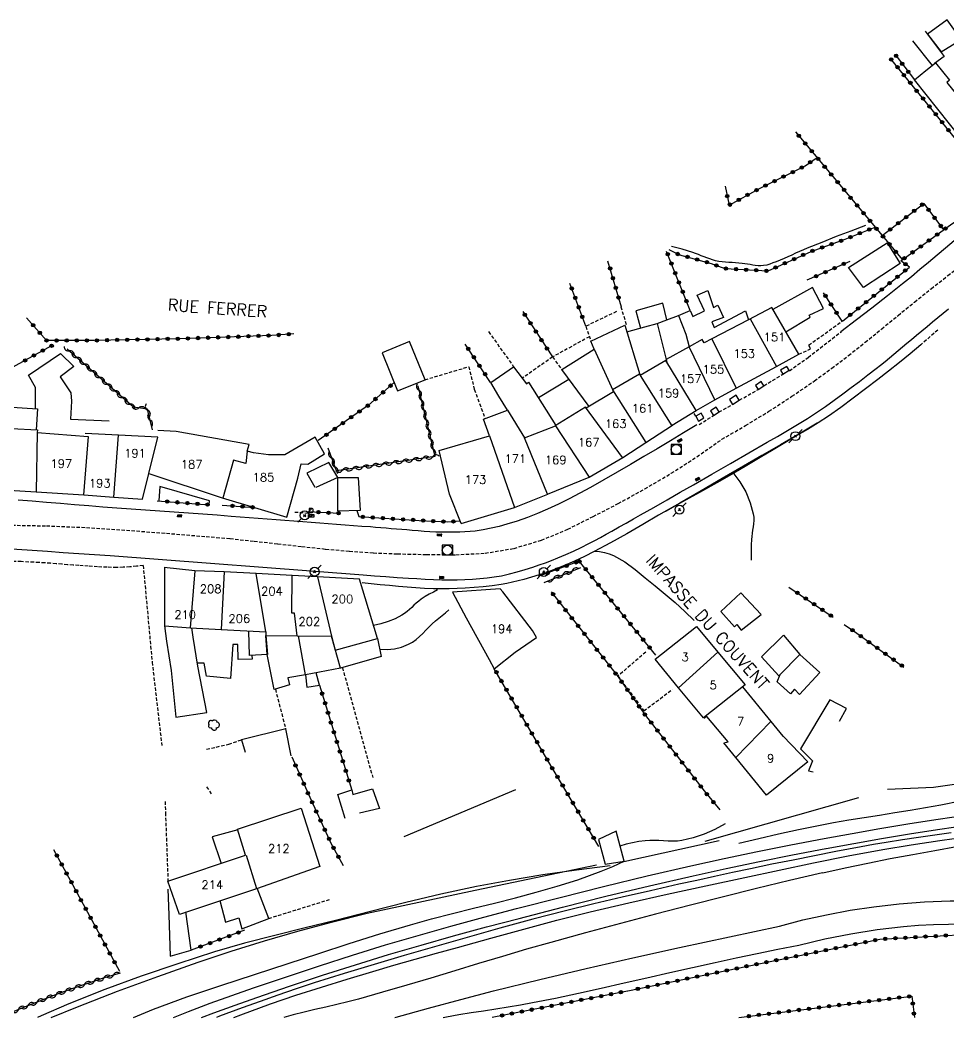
# Model space of a CAD drawing. Header units: millimetres. Extents: x 137000 to 138002, y 152999 to 154002.
# Drawn here: x 137670.1 to 137807.9, y 152999.9 to 153148.2 of the extents above; entities that cross this region are included whole.
import ezdxf
from ezdxf.enums import TextEntityAlignment as Align

# ---------------------------------------------------------------- set-up
doc = ezdxf.new("R2010")
doc.units = ezdxf.units.MM
doc.linetypes.add('DASHED', pattern=[0.75, 0.5, -0.25])
doc.layers.get('0').update_dxf_attribs({"linetype": 'CONTINUOUS'})
for name, color, linetype in [('W0001', 6, 'DASHED'), ('W0014', 7, 'CONTINUOUS'), ('W0017', 7, 'CONTINUOUS'), ('W0101', 7, 'CONTINUOUS'), ('W0104', 1, 'CONTINUOUS'), ('W0105', 7, 'CONTINUOUS'), ('W0112', 1, 'DASHED'), ('W0211', 2, 'CONTINUOUS'), ('W0214', 2, 'CONTINUOUS'), ('W0300', 7, 'CONTINUOUS'), ('W0310', 3, 'CONTINUOUS'), ('W0322', 7, 'CONTINUOUS'), ('W0323', 7, 'CONTINUOUS'), ('W0330', 7, 'CONTINUOUS'), ('W0333', 7, 'CONTINUOUS'), ('W0401', 7, 'CONTINUOUS'), ('W0420', 7, 'CONTINUOUS'), ('W0438', 7, 'CONTINUOUS'), ('W0473', 7, 'CONTINUOUS'), ('W0700', 7, 'CONTINUOUS'), ('W0989', 7, 'CONTINUOUS'), ('W0991', 7, 'CONTINUOUS'), ('W1102', 7, 'CONTINUOUS')]:
    doc.layers.add(name, color=color, linetype=linetype)
doc.styles.get("Standard").update_dxf_attribs({"font": 'romans.shx', "width": 0.85})

# ---------------------------------------------------------------- blocks, each defined once
blk = doc.blocks.new('T300')
for p, q in [((-0.8, 0.51), (-0.86, 0.34)), ((-0.86, 0.34), (-0.86, 0.17)), ((-0.86, 0.17), (-0.74, 0.06)), ((-0.69, 0.63), (-0.8, 0.51)), ((-0.8, -0.06), (-0.74, 0.06)), ((-0.74, 0.06), (-0.69, 0.11)), ((-0.57, 0.69), (-0.69, 0.63)), ((-0.46, 0.69), (-0.57, 0.69)), ((-0.29, 0.63), (-0.46, 0.69)), ((-0.29, 0.63), (-0.17, 0.74)), ((-0.23, 0.57), (-0.29, 0.63)), ((-0.17, 0.74), (-0.06, 0.8)), ((-0.06, 0.8), (0.06, 0.8)), ((0.06, 0.8), (0.23, 0.74)), ((0.23, 0.74), (0.34, 0.63)), ((0.34, 0.63), (0.4, 0.51)), ((0.46, 0.46), (0.34, 0.46)), ((0.4, 0.51), (0.4, 0.46)), ((0.57, 0.4), (0.46, 0.46)), ((0.57, 0.4), (0.69, 0.29)), ((0.69, 0.29), (0.74, 0.17)), ((0.74, 0.06), (0.69, -0.17)), ((0.74, 0.17), (0.74, 0.06)), ((-0.8, -0.17), (-0.8, -0.06)), ((-0.8, -0.23), (-0.8, -0.17)), ((-0.74, -0.34), (-0.8, -0.23)), ((-0.69, -0.4), (-0.74, -0.34)), ((-0.51, -0.46), (-0.69, -0.4)), ((-0.4, -0.46), (-0.51, -0.46)), ((-0.4, -0.46), (-0.34, -0.46)), ((-0.34, -0.46), (-0.34, -0.4)), ((-0.34, -0.51), (-0.34, -0.46)), ((-0.29, -0.63), (-0.34, -0.51)), ((-0.17, -0.74), (-0.29, -0.63)), ((-0.06, -0.8), (-0.17, -0.74)), ((0.06, -0.8), (-0.06, -0.8)), ((0.17, -0.74), (0.06, -0.8)), ((0.23, -0.69), (0.17, -0.74)), ((0.29, -0.46), (0.23, -0.46)), ((0.29, -0.63), (0.23, -0.69)), ((0.46, -0.4), (0.29, -0.46)), ((0.34, -0.51), (0.29, -0.63)), ((0.34, -0.51), (0.34, -0.46)), ((0.57, -0.34), (0.46, -0.4)), ((0.63, -0.29), (0.57, -0.34)), ((0.69, -0.17), (0.63, -0.29))]:
    blk.add_line(p, q)
blk = doc.blocks.new('T401')
for p, q in [((-0.3, 0.3), (0, 0.3)), ((-0.3, -0.25), (-0.3, 0.3)), ((-0.3, 0.15), (0, 0.15)), ((-0.3, 0), (0, 0)), ((0, 0.3), (0, -0.25)), ((-0.3, -0.15), (0, -0.15)), ((-0.3, -0.25), (-0.3, -0.3)), ((-0.3, -0.3), (0, -0.3)), ((0, -0.3), (0, -0.25))]:
    blk.add_line(p, q)
blk = doc.blocks.new('T473')
for p, q in [((-0.166667, 0.166667), (0.166667, -0.166667)), ((-0.166667, -0.166667), (0.166667, 0.166667)), ((0.500001, 0.500001), (1.000002, 1.000002)), ((-1.000002, -1.000002), (-0.500001, -0.500001))]:
    blk.add_line(p, q)
blk.add_ellipse((0, 0), major_axis=(0.471405, 0.471405), ratio=1, start_param=5.4977871438, end_param=11.780972451)
blk = doc.blocks.new('T438')
for p, q in [((-0.4, 0.2), (0.4, 0.2)), ((-0.4, -0.2), (-0.4, 0.2)), ((0.15, 1.1), (-0.3, 1.1)), ((-0.3, 1.1), (-0.3, 0.5)), ((-0.3, 0.5), (0.15, 0.5)), ((0.3, 0.65), (0.3, 0.95)), ((0.4, 0.2), (0.4, -0.2))]:
    blk.add_line(p, q)
at = {"flags": 128}
for points in [[(-0.4, -0.2), (0.4, 0.2)], [(0.4, -0.2), (-0.4, -0.2)]]:
    blk.add_lwpolyline(points, dxfattribs=at)
for centre, major_axis, start_param, end_param in [((0.15, 0.95), (0.106, -0.106), 0.785398, 2.356194), ((0.15, 0.65), (0.106, 0.106), 3.926991, 5.497787)]:
    blk.add_ellipse(centre, major_axis=major_axis, ratio=1, start_param=start_param, end_param=end_param)
blk = doc.blocks.new('T420')
for p, q in [((0.75, 0.75), (-0.75, 0.75)), ((-0.75, 0.75), (-0.75, -0.75)), ((0.75, 0.75), (0.75, -0.75)), ((0.75, -0.75), (-0.75, -0.75))]:
    blk.add_line(p, q)
blk.add_ellipse((0, 0), major_axis=(-0.53, 0.53), ratio=1, start_param=3.926991, end_param=10.210176)
blk = doc.blocks.new('t310o')
at = {"color": 0, "linetype": 'Continuous'}
for centre, start, end in [((-0.5, 0.38), 216.8699, 323.1304), ((0.5, -0.37), 36.8699, 143.1303)]:
    blk.add_arc(centre, 0.625, start, end, dxfattribs=at)
blk = doc.blocks.new('t323o')
at = {"color": 0, "linetype": 'Continuous'}
for radius in [0.25, 0.15]:
    blk.add_circle((0, 0), radius, dxfattribs=at)
blk = doc.blocks.new('t322o')
at = {"color": 0, "linetype": 'Continuous'}
for radius in [0.25, 0.15]:
    blk.add_circle((0, 0), radius, dxfattribs=at)

msp = doc.modelspace()

# ---------------------------------------------------------------- linework, layer by layer
at = {"layer": 'W0001'}
msp.add_lwpolyline([(137668.92, 153073.11), (137674.02, 153073.02), (137679.96, 153072.77), (137685.91, 153072.38), (137691.84, 153071.91), (137697.77, 153071.43), (137701.32, 153071.12), (137704.87, 153070.75), (137708.41, 153070.35), (137711.95, 153069.95), (137715.5, 153069.57), (137719.05, 153069.24), (137722.61, 153069), (137726.18, 153068.86), (137730.49, 153068.76), (137734.82, 153068.72), (137739.18, 153068.96), (137743.48, 153069.67), (137747.54, 153070.88), (137751.45, 153072.52), (137755.22, 153074.4), (137758.94, 153076.33), (137762.92, 153078.51), (137766.82, 153080.82), (137770.63, 153083.28), (137774.35, 153085.88), (137777.87, 153087.92), (137781.34, 153090.04), (137784.75, 153092.26), (137788.1, 153094.56), (137790.65, 153096.42), (137793.16, 153098.33), (137795.63, 153100.29), (137798.08, 153102.28), (137800.51, 153104.28), (137802.96, 153106.27), (137805.41, 153108.25), (137807.9, 153110.19), (137813.68, 153114.6)], dxfattribs=at)
at = {"layer": 'W0014'}
for points in [[(137808.85, 153115.35), (137807.57, 153114.28), (137806.3, 153113.21), (137805.03, 153112.14), (137803.76, 153111.08), (137802.48, 153110.02), (137801.19, 153108.98), (137798.92, 153107.17), (137796.63, 153105.37), (137794.33, 153103.6), (137792.02, 153101.84)], [(137792.3, 153092.64), (137793.55, 153093.55), (137794.79, 153094.48), (137796.02, 153095.43), (137797.25, 153096.38), (137797.91, 153096.91), (137798.57, 153097.45), (137799.23, 153097.99), (137799.88, 153098.53), (137800.53, 153099.08), (137801.18, 153099.62), (137801.83, 153100.17), (137802.49, 153100.71), (137803.27, 153101.36), (137804.06, 153102.01), (137804.85, 153102.65), (137805.64, 153103.3), (137806.42, 153103.95), (137807.21, 153104.6), (137807.99, 153105.25)], [(137803.87, 153099.9), (137802.29, 153098.59), (137800.7, 153097.29), (137799.1, 153096), (137797.48, 153094.74), (137795.67, 153093.35), (137793.86, 153091.97), (137792.03, 153090.61), (137790.16, 153089.31), (137788.63, 153088.31), (137787.07, 153087.35), (137785.49, 153086.42), (137783.92, 153085.48), (137781.97, 153084.31), (137780.02, 153083.15), (137778.06, 153082), (137776.1, 153080.86), (137773.57, 153079.42), (137771.04, 153077.99), (137768.49, 153076.57), (137765.95, 153075.17)], [(137721.08, 153065.72), (137722.76, 153065.6), (137724.45, 153065.48), (137726.13, 153065.37), (137727.82, 153065.27), (137729.05, 153065.19), (137730.28, 153065.12), (137731.51, 153065.05), (137732.75, 153065.02), (137733.89, 153065.01), (137735.03, 153065.01), (137736.17, 153065.04), (137737.3, 153065.1), (137738.39, 153065.18), (137739.47, 153065.28), (137740.55, 153065.42), (137741.62, 153065.61), (137742.8, 153065.87), (137743.96, 153066.19), (137745.11, 153066.53), (137746.26, 153066.9), (137747.2, 153067.21), (137748.13, 153067.54), (137749.06, 153067.88), (137749.98, 153068.25), (137751.15, 153068.75), (137752.31, 153069.27), (137753.46, 153069.81), (137754.6, 153070.38), (137755.46, 153070.83), (137756.32, 153071.3), (137757.16, 153071.78), (137758.01, 153072.25), (137759.08, 153072.85), (137760.14, 153073.44), (137761.21, 153074.04), (137762.27, 153074.64), (137764.23, 153075.75), (137766.2, 153076.88), (137768.16, 153078), (137770.12, 153079.13), (137772.86, 153080.7), (137775.6, 153082.28), (137778.33, 153083.86), (137781.07, 153085.45), (137782.58, 153086.31), (137784.09, 153087.17), (137785.59, 153088.05), (137787.07, 153088.97), (137788.4, 153089.84), (137789.72, 153090.75), (137791.02, 153091.68), (137792.3, 153092.64)], [(137770.62, 153088.04), (137768.66, 153086.85), (137766.69, 153085.66), (137764.71, 153084.48), (137762.73, 153083.31), (137760.77, 153082.14), (137758.8, 153080.98), (137756.83, 153079.84), (137754.84, 153078.73), (137753.26, 153077.88), (137751.68, 153077.04), (137750.09, 153076.24), (137748.46, 153075.49), (137746.98, 153074.86), (137745.47, 153074.27), (137743.95, 153073.73), (137742.41, 153073.25), (137741.25, 153072.94), (137740.08, 153072.66), (137738.89, 153072.43), (137737.7, 153072.25), (137736.94, 153072.17), (137736.18, 153072.12), (137735.42, 153072.1), (137734.66, 153072.08), (137733.96, 153072.07), (137733.27, 153072.06), (137732.57, 153072.07), (137731.87, 153072.09), (137730.99, 153072.14), (137730.11, 153072.2), (137729.22, 153072.27), (137728.34, 153072.35), (137727.57, 153072.41), (137726.79, 153072.47), (137726.02, 153072.53), (137725.24, 153072.59), (137724.47, 153072.66), (137723.7, 153072.72), (137722.92, 153072.78), (137722.15, 153072.85), (137720.89, 153072.94), (137719.64, 153073.04), (137718.39, 153073.13), (137717.13, 153073.22), (137715.88, 153073.32), (137714.63, 153073.41), (137713.37, 153073.5), (137712.12, 153073.6), (137710.79, 153073.7), (137709.46, 153073.81), (137708.14, 153073.91), (137706.81, 153074.02), (137705.48, 153074.12), (137704.15, 153074.23), (137702.82, 153074.33), (137701.49, 153074.43), (137699.37, 153074.59), (137697.25, 153074.74), (137695.13, 153074.89), (137693, 153075.04), (137690.88, 153075.19), (137688.76, 153075.34), (137686.63, 153075.49), (137684.51, 153075.65), (137682.41, 153075.81), (137680.31, 153075.98), (137678.21, 153076.15), (137676.12, 153076.33), (137674.02, 153076.5), (137671.92, 153076.67), (137669.82, 153076.84)], [(137788.51, 153088.26), (137785.78, 153086.65), (137783.04, 153085.05), (137780.3, 153083.45), (137777.56, 153081.86), (137774.41, 153080.04), (137771.26, 153078.22), (137768.11, 153076.41), (137764.95, 153074.61), (137762.58, 153073.23), (137760.21, 153071.85), (137757.82, 153070.49), (137755.39, 153069.21), (137753.93, 153068.48), (137752.45, 153067.79), (137750.96, 153067.14), (137749.44, 153066.53), (137748.33, 153066.11), (137747.2, 153065.73), (137746.06, 153065.38), (137744.92, 153065.06), (137744.09, 153064.84), (137743.26, 153064.63), (137742.43, 153064.45), (137741.58, 153064.3), (137740.25, 153064.11), (137738.9, 153063.96), (137737.55, 153063.84), (137736.21, 153063.76), (137735.03, 153063.7), (137733.85, 153063.67), (137732.68, 153063.66), (137731.5, 153063.68), (137730.2, 153063.73), (137728.9, 153063.82), (137727.61, 153063.92), (137726.31, 153064.03), (137724.96, 153064.14), (137723.6, 153064.26), (137722.25, 153064.4), (137720.9, 153064.54)], [(137665.06, 153069.82), (137667.34, 153069.68), (137669.63, 153069.54), (137671.91, 153069.39), (137674.2, 153069.24), (137676.52, 153069.08), (137678.85, 153068.92), (137681.18, 153068.76), (137683.51, 153068.6)], [(137683.51, 153068.6), (137721.08, 153065.72)]]:
    msp.add_lwpolyline(points, dxfattribs=at)
at = {"layer": 'W0017'}
for points in [[(137775.96, 153080.92), (137777.02, 153079.56), (137777.89, 153078.06), (137778.56, 153076.46), (137779.01, 153074.79), (137779.07, 153074.31), (137779.08, 153073.82), (137779.05, 153073.34), (137778.99, 153072.86), (137778.91, 153072.39), (137778.84, 153071.92), (137778.78, 153071.45), (137778.74, 153070.98), (137778.71, 153070.22), (137778.7, 153069.46), (137778.69, 153068.7), (137778.7, 153067.93)], [(137698.2, 153076.16), (137698.26, 153076.73), (137690.89, 153078.86), (137690.74, 153076.71)], [(137755.48, 153069.25), (137756.19, 153069.19), (137756.89, 153069.06), (137757.58, 153068.86), (137758.24, 153068.59), (137759.93, 153067.66), (137761.49, 153066.53), (137762.97, 153065.32), (137764.43, 153064.11), (137765.93, 153062.88), (137767.4, 153061.61), (137768.84, 153060.31), (137770.24, 153058.97)]]:
    msp.add_lwpolyline(points, dxfattribs=at)
at = {"layer": 'W0101'}
for points in [[(137785.78, 153098.5), (137781.75, 153105.43), (137778.31, 153103.63)], [(137778.31, 153103.63), (137772.86, 153100.79)], [(137772.86, 153100.79), (137771.7, 153100.18), (137771.44, 153100.69), (137769.47, 153099.61)], [(137769.47, 153099.61), (137766.08, 153097.74)], [(137766.04, 153097.56), (137762.23, 153095.33)], [(137782.45, 153096.7), (137785.78, 153098.5)], [(137776.48, 153093.47), (137782.45, 153096.7)], [(137762.23, 153095.33), (137762.13, 153095.56), (137758.09, 153093.22)], [(137773.3, 153091.76), (137776.48, 153093.47)], [(137758.26, 153092.95), (137754.18, 153090.51)], [(137770.54, 153090.16), (137773.3, 153091.76)], [(137739.85, 153086.4), (137738.96, 153088.86), (137742.5, 153090.22), (137745.02, 153086.11)], [(137754.1, 153090.63), (137749.59, 153087.86)], [(137766.98, 153087.95), (137770.54, 153090.16)], [(137664.86, 153087.69), (137672.73, 153087.27), (137672.67, 153086.9)], [(137703.85, 153084.13), (137704.14, 153085.1), (137693.29, 153087.04), (137690.57, 153087.2)], [(137745.02, 153086.11), (137749.64, 153087.88), (137749.64, 153087.86)], [(137763.04, 153085.39), (137767, 153087.95), (137766.98, 153087.95)], [(137672.67, 153086.9), (137680.22, 153086.3)], [(137684.76, 153086.48), (137679.77, 153086.73)], [(137690.59, 153086.19), (137684.76, 153086.48)], [(137700.14, 153077.16), (137709.73, 153074.32), (137711.38, 153080.1), (137711.88, 153082.21), (137712.87, 153082.18), (137715.32, 153083.73), (137713.94, 153086.17), (137709.42, 153083.57), (137707.02, 153083.58), (137704.77, 153083.85), (137703.85, 153084.13)], [(137735.64, 153073.35), (137733.91, 153077.72), (137732.38, 153084.21), (137739.85, 153086.4)], [(137759.61, 153083.16), (137763.04, 153085.39)], [(137754.62, 153080.24), (137759.61, 153083.16)], [(137688.28, 153076.98), (137689.24, 153080.81)], [(137689.24, 153080.81), (137700.14, 153077.16)], [(137748.49, 153077.74), (137748.47, 153077.74), (137754.62, 153080.24)], [(137664.4, 153078.55), (137672.5, 153078.05)], [(137672.5, 153078.05), (137679.58, 153077.61)], [(137679.58, 153077.61), (137684.02, 153077.29)], [(137684.02, 153077.29), (137688.28, 153076.98)], [(137743.56, 153075.76), (137748.49, 153077.74)], [(137735.64, 153073.35), (137743.56, 153075.76)], [(137696.09, 153066.35), (137691.53, 153066.84)], [(137691.55, 153066.85), (137691.58, 153058.17), (137695.45, 153057.87)], [(137700.41, 153066.17), (137696.09, 153066.35)], [(137705.16, 153065.96), (137700.41, 153066.17)], [(137710.55, 153065.66), (137705.16, 153065.96)], [(137714.28, 153065.45), (137710.55, 153065.66)], [(137720.51, 153065.1), (137714.28, 153065.45)], [(137716.36, 153056.62), (137716.91, 153054.56), (137723.18, 153056.27), (137720.51, 153065.1)], [(137741.43, 153063.65), (137734.34, 153063.15)], [(137734.35, 153063.17), (137736.36, 153059.36), (137739.77, 153053.14), (137740.55, 153051.78), (137743.64, 153054.24), (137743.65, 153054.24), (137746.81, 153056.42), (137746.2, 153057.48), (137741.8, 153063.21), (137741.43, 153063.65)], [(137695.45, 153057.87), (137699.98, 153057.62)], [(137699.98, 153057.62), (137706.61, 153057.25)], [(137767.91, 153048.98), (137764.42, 153053.23), (137770.57, 153058.09)], [(137770.57, 153058.09), (137773.75, 153054.24)], [(137706.63, 153056.72), (137711.26, 153056.67)], [(137711.26, 153056.67), (137716.36, 153056.62)], [(137773.75, 153054.24), (137777.78, 153049.38)], [(137771.59, 153044.49), (137767.91, 153048.98)], [(137777.42, 153049.1), (137781.61, 153043.96)], [(137776.41, 153038.6), (137774.63, 153040.8), (137775.3, 153040.95), (137772.1, 153044.68), (137771.67, 153044.39)], [(137781.61, 153043.96), (137783.39, 153041.77), (137783.42, 153041.78), (137787.12, 153037.98), (137780.97, 153032.99), (137776.41, 153038.6)], [(137702.39, 153027.96), (137711.85, 153031.08), (137714.65, 153022.44), (137705.24, 153019.1)], [(137703.61, 153024.08), (137702.39, 153027.96)], [(137705.24, 153019.1), (137693.78, 153015.27), (137692.08, 153020.26), (137703.61, 153024.08)]]:
    msp.add_lwpolyline(points, dxfattribs=at)
at = {"layer": 'W0104'}
for points in [[(137804.89, 153146.07), (137806.89, 153143.45), (137809.86, 153145.27), (137807.78, 153148.17)], [(137793.14, 153111.38), (137798.88, 153115.08), (137800.83, 153111.97), (137795.38, 153108.43)], [(137730.26, 153094.73), (137727.97, 153100.38), (137723.89, 153098.73), (137726.17, 153093.08)], [(137717.29, 153075.18), (137717.3, 153080.19), (137720.34, 153080.18), (137720.63, 153075.3)], [(137774.2, 153060.29), (137776.23, 153058.04), (137776.57, 153058.35), (137777.22, 153057.54), (137780.2, 153059.83), (137777.18, 153063.08)], [(137783.49, 153056.8), (137785.92, 153053.93), (137782.8, 153050.73), (137780.23, 153053.54)], [(137785.92, 153053.93), (137788.91, 153051.25), (137785.88, 153047.95), (137785.12, 153048.75), (137784.52, 153048.07), (137782.57, 153049.83), (137783.02, 153050.95)], [(137759.82, 153023.19), (137758.62, 153027.67), (137756, 153026.43), (137757.03, 153022.77)]]:
    msp.add_lwpolyline(points, close=True, dxfattribs=at)
for points in [[(137804.54, 153146.48), (137807.37, 153142.72), (137805.93, 153141.68)], [(137805.64, 153141.42), (137802.72, 153145.07)], [(137809.88, 153130.58), (137802.95, 153139.27), (137804.65, 153140.64), (137806.05, 153141.78), (137808.15, 153139.22), (137807.73, 153138.9), (137812.75, 153132.71)], [(137767.88, 153104.28), (137769.64, 153105), (137770.05, 153104.11), (137771.75, 153104.95), (137770.67, 153107.29), (137772.28, 153107.99), (137773.11, 153105.46), (137773.72, 153105.78), (137774.56, 153103.95), (137772.84, 153103.33), (137773.22, 153102.5), (137777.86, 153104.96), (137778.31, 153103.63)], [(137783.83, 153101.86), (137787.47, 153104.01), (137787.3, 153104.33), (137789.41, 153105.3), (137787.8, 153108.43), (137781.92, 153105.15)], [(137764.71, 153103.1), (137766.17, 153103.61), (137765.57, 153106.12), (137761.55, 153104.97), (137762.24, 153102.4)], [(137766.17, 153103.61), (137767.88, 153104.28), (137769, 153101.5), (137769.47, 153099.61)], [(137755.36, 153099.27), (137754.9, 153100.46), (137759.94, 153102.82), (137762.15, 153095.52)], [(137760.23, 153101.84), (137762.89, 153102.58)], [(137762.89, 153102.58), (137762.91, 153102.59), (137764.71, 153103.1), (137766.18, 153097.32)], [(137754.61, 153090.76), (137750.57, 153096.22), (137755.36, 153099.27), (137758.14, 153093.15)], [(137672.41, 153090.4), (137672.4, 153093.56), (137671.39, 153095.42), (137676.14, 153098.63), (137678.08, 153096.68), (137676.05, 153095.15), (137677.64, 153092.79), (137677.76, 153091.55), (137677.61, 153088.87), (137683.33, 153088.63)], [(137742.5, 153090.22), (137741.24, 153092.28), (137741.23, 153092.27), (137740.01, 153094.31), (137743.42, 153096.66), (137745.32, 153094.12), (137745.64, 153094.38), (137749.68, 153087.91)], [(137751.63, 153094.78), (137747.09, 153092.05)], [(137664.86, 153087.69), (137665.1, 153090.91), (137672.73, 153090.38), (137672.49, 153087.29)], [(137717.3, 153080.19), (137715.95, 153082.42), (137712.69, 153080.83)], [(137712.69, 153080.83), (137713.87, 153078.76)], [(137717.3, 153080.19), (137714.04, 153078.7)], [(137691.58, 153058.17), (137691.86, 153055.87), (137692.57, 153051.52), (137693.27, 153044.62), (137697.83, 153045.28), (137696.53, 153052.16), (137695.82, 153056.48), (137695.65, 153057.86)], [(137706.63, 153056.72), (137706.86, 153053.89), (137704.17, 153053.74), (137704.11, 153057.39)], [(137706.61, 153057.25), (137706.63, 153056.72)], [(137712.51, 153050.91), (137709.9, 153050.46), (137710.15, 153049.39), (137707.83, 153048.73), (137706.82, 153053.89), (137706.63, 153056.72)], [(137717.71, 153051.86), (137712.51, 153050.91), (137711.45, 153056.67)], [(137723.18, 153056.27), (137723.74, 153053.63), (137717.71, 153051.86), (137716.36, 153056.62)], [(137704.55, 153053.76), (137704.57, 153053.21), (137702.5, 153053.14), (137702.44, 153055.4), (137701.72, 153055.39), (137701.36, 153050.33), (137697.81, 153050.68), (137697.44, 153052.61), (137696.45, 153052.61)], [(137712.51, 153050.91), (137712.71, 153049.07), (137714.6, 153049.35), (137714.07, 153051.2)], [(137791.82, 153043.99), (137792.86, 153045.89), (137790.39, 153047.18), (137786.04, 153039.87), (137787.78, 153038.13), (137787.23, 153036.61), (137787.91, 153036.46)], [(137709.59, 153042.89), (137702.99, 153041.25), (137703.53, 153039.39)], [(137710.38, 153038.84), (137710.39, 153038.85), (137709.59, 153042.89)], [(137718.41, 153029.55), (137717.33, 153033.09), (137719.39, 153033.78), (137719.56, 153033.1), (137722.45, 153033.93), (137723.51, 153031.03), (137720.55, 153030.35)], [(137702.46, 153027.88), (137698.65, 153026.83), (137699.96, 153022.84)], [(137692.04, 153019.03), (137692.2, 153015.23), (137692.39, 153009.12), (137695.52, 153010), (137694.73, 153015.67)], [(137699.77, 153017.35), (137700.65, 153014.17), (137702.61, 153014.8), (137703.05, 153013.15), (137707.04, 153014.7), (137705.31, 153019.19)]]:
    msp.add_lwpolyline(points, dxfattribs=at)
at = {"layer": 'W0105'}
for points in [[(137783.39, 153095.55), (137784.36, 153096.14), (137784.01, 153096.71), (137783.04, 153096.12)], [(137779.73, 153093.27), (137780.58, 153093.84), (137780.17, 153094.45), (137779.32, 153093.88)], [(137775.94, 153091.03), (137776.93, 153091.67), (137776.45, 153092.41), (137775.47, 153091.77)], [(137773.11, 153089.4), (137773.92, 153089.93), (137773.47, 153090.63), (137772.65, 153090.1)], [(137770.48, 153089.29), (137770.89, 153088.59), (137771.67, 153089.05), (137771.26, 153089.76)]]:
    msp.add_lwpolyline(points, close=True, dxfattribs=at)
at = {"layer": 'W0112'}
for points in [[(137758.68, 153104.84), (137754.13, 153102.67), (137754.9, 153100.46)], [(137760.17, 153102.9), (137759.41, 153105.49)], [(137785.77, 153098.5), (137787.52, 153099.31), (137787.23, 153099.85), (137792.23, 153103.44)], [(137739.69, 153101.87), (137743.42, 153096.66)], [(137784.37, 153096.06), (137787.17, 153098.05), (137792.11, 153101.91)], [(137806.42, 153102.11), (137803.87, 153099.9)], [(137754.67, 153101.12), (137749.2, 153098.11), (137750.57, 153096.22)], [(137749.2, 153098.11), (137744.7, 153094.94)], [(137730.24, 153094.72), (137736.75, 153096.66), (137737.58, 153093.3), (137739.18, 153088.94)], [(137780.58, 153093.84), (137783.39, 153095.55)], [(137776.93, 153091.67), (137779.73, 153093.27)], [(137773.92, 153089.93), (137775.94, 153091.03)], [(137770.48, 153089.29), (137770.11, 153089.89)], [(137770.95, 153088.08), (137773.11, 153089.4)], [(137710.9, 153075.07), (137712.92, 153074.92)], [(137688.4, 153067.12), (137687.41, 153067.01), (137686.42, 153066.92), (137685.43, 153066.86), (137684.43, 153066.84), (137683.03, 153066.86), (137681.63, 153066.94), (137680.23, 153067.04), (137678.83, 153067.14), (137678, 153067.19), (137677.16, 153067.25), (137676.33, 153067.32), (137675.49, 153067.39), (137674.65, 153067.45), (137673.82, 153067.51), (137672.98, 153067.57), (137672.15, 153067.61), (137670.27, 153067.7), (137668.39, 153067.76), (137666.51, 153067.8), (137664.63, 153067.82)], [(137688.4, 153067.12), (137689.73, 153052.75), (137691.17, 153040.37)], [(137763.04, 153054.26), (137758.91, 153050.72), (137762.77, 153045.52), (137766.96, 153048.72)], [(137717.99, 153051.95), (137722.49, 153035.66)], [(137708.03, 153048.76), (137709.55, 153042.88)], [(137697.8, 153039.84), (137701.12, 153040.57), (137702.99, 153041.25)], [(137697.81, 153034.25), (137698.53, 153033.18)], [(137691.65, 153032.09), (137691.71, 153030.4), (137692.08, 153020.26)], [(137707.04, 153014.7), (137716.07, 153017.52)]]:
    msp.add_lwpolyline(points, dxfattribs=at)
at = {"layer": 'W0211'}
for points in [[(137732.13, 153063.49), (137731.5, 153063.19), (137730.88, 153062.87), (137730.28, 153062.51), (137729.69, 153062.13), (137729.32, 153061.85), (137728.96, 153061.55), (137728.62, 153061.23), (137728.29, 153060.91), (137727.94, 153060.6), (137727.59, 153060.29), (137727.22, 153060), (137726.82, 153059.75), (137725.82, 153059.23), (137724.78, 153058.8), (137723.7, 153058.45), (137722.6, 153058.2)], [(137808.38, 153027.4), (137805.97, 153027.07), (137803.56, 153026.73), (137801.15, 153026.36), (137798.75, 153025.98), (137796.88, 153025.66), (137795.01, 153025.33), (137793.15, 153024.99), (137791.29, 153024.63), (137788.1, 153024.02), (137784.92, 153023.38), (137781.75, 153022.74), (137778.57, 153022.08), (137775.92, 153021.52), (137773.26, 153020.95), (137770.61, 153020.36), (137767.96, 153019.77), (137763.75, 153018.82), (137759.54, 153017.87), (137755.33, 153016.88), (137751.14, 153015.85), (137746.25, 153014.57), (137741.37, 153013.25), (137736.51, 153011.88), (137731.65, 153010.49), (137727.17, 153009.19), (137722.7, 153007.87), (137718.23, 153006.51), (137713.79, 153005.11), (137711.1, 153004.22), (137708.42, 153003.31), (137705.75, 153002.37), (137703.09, 153001.41), (137699.75, 153000.18), (137699.28, 153000)], [(137759.8, 153023.17), (137773.93, 153026.26)], [(137757.73, 153022.5), (137752.74, 153021.89), (137747.77, 153021.17), (137742.81, 153020.35), (137737.88, 153019.43), (137732.62, 153018.31), (137727.39, 153017.05), (137722.17, 153015.73), (137716.96, 153014.4), (137712.46, 153013.29), (137707.95, 153012.18), (137703.46, 153011.01), (137699, 153009.72), (137693.53, 153007.97), (137688.1, 153006.11), (137682.72, 153004.12), (137677.38, 153002.01), (137673.25, 153000.24), (137672.72, 153000)], [(137785.76, 153010.74), (137789.61, 153011.66), (137793.48, 153012.42), (137797.38, 153013.04), (137801.3, 153013.51), (137803.53, 153013.69), (137805.75, 153013.8), (137807.98, 153013.86), (137810.21, 153013.88), (137812.43, 153013.88), (137814.66, 153013.87), (137816.88, 153013.89), (137819.11, 153013.93), (137822.14, 153014.02), (137825.16, 153014.11), (137828.19, 153014.21), (137831.22, 153014.32)], [(137732.96, 153000), (137733.46, 153000.1), (137735.28, 153000.42), (137737.11, 153000.72), (137738.94, 153000.99), (137740.77, 153001.27), (137742.6, 153001.55), (137744.42, 153001.86), (137746.24, 153002.19), (137749.65, 153002.87), (137753.04, 153003.59), (137756.43, 153004.34), (137759.82, 153005.11), (137763.2, 153005.89), (137766.59, 153006.67), (137769.97, 153007.43), (137773.37, 153008.17), (137776.46, 153008.83), (137779.56, 153009.48), (137782.66, 153010.12), (137785.76, 153010.75)]]:
    msp.add_lwpolyline(points, dxfattribs=at)
at = {"layer": 'W0214'}
for points in [[(137795.68, 153117.62), (137793.5, 153116.81), (137791.34, 153115.98), (137789.18, 153115.13), (137787.03, 153114.26), (137786.45, 153114.02), (137785.87, 153113.76), (137785.3, 153113.5), (137784.72, 153113.24), (137784.14, 153112.99), (137783.57, 153112.73), (137782.98, 153112.49), (137782.39, 153112.26), (137781.93, 153112.09), (137781.47, 153111.9), (137781, 153111.75), (137780.5, 153111.67), (137780.11, 153111.64), (137779.71, 153111.66), (137779.31, 153111.7), (137778.92, 153111.76), (137778.54, 153111.82), (137778.15, 153111.89), (137777.77, 153111.96), (137777.38, 153112.01), (137776.88, 153112.05), (137776.38, 153112.09), (137775.89, 153112.12), (137775.39, 153112.15), (137774.89, 153112.19), (137774.39, 153112.24), (137773.89, 153112.31), (137773.4, 153112.41), (137772.97, 153112.52), (137772.54, 153112.66), (137772.11, 153112.81), (137771.7, 153112.98), (137771.28, 153113.15), (137770.86, 153113.32), (137770.44, 153113.48), (137770.02, 153113.63), (137769.24, 153113.87), (137768.45, 153114.1), (137767.65, 153114.32), (137766.86, 153114.53)], [(137723.53, 153054.68), (137724.62, 153054.64), (137725.71, 153054.76), (137726.77, 153055.02), (137727.79, 153055.42), (137728.38, 153055.75), (137728.94, 153056.14), (137729.45, 153056.58), (137729.94, 153057.05), (137730.4, 153057.52), (137730.86, 153058), (137731.33, 153058.47), (137731.82, 153058.91), (137732.3, 153059.32), (137732.79, 153059.72), (137733.28, 153060.12), (137733.77, 153060.52)], [(137774.83, 153028.74), (137773.32, 153027.92), (137771.73, 153027.23), (137770.1, 153026.69), (137768.42, 153026.29), (137767.73, 153026.2), (137767.04, 153026.16), (137766.35, 153026.17), (137765.67, 153026.21), (137764.99, 153026.26), (137764.3, 153026.29), (137763.62, 153026.29), (137762.93, 153026.24), (137761.99, 153026.12), (137761.05, 153025.94), (137760.13, 153025.73), (137759.21, 153025.46)], [(137701.84, 153000), (137702.89, 153000.4), (137707.29, 153002), (137711.07, 153003.29), (137714.87, 153004.5), (137718.68, 153005.67), (137722.5, 153006.82), (137725.64, 153007.75), (137728.79, 153008.65), (137731.94, 153009.53), (137735.09, 153010.4), (137740.01, 153011.76), (137744.92, 153013.12), (137749.85, 153014.43), (137754.8, 153015.68), (137760.51, 153017.04), (137766.24, 153018.32), (137771.98, 153019.55), (137777.73, 153020.78), (137782.84, 153021.87), (137787.96, 153022.95), (137793.08, 153023.99), (137798.23, 153024.93), (137802.47, 153025.64), (137806.72, 153026.29), (137810.98, 153026.88)], [(137789.32, 153021.49), (137792.65, 153022.23), (137796, 153022.93), (137799.35, 153023.6), (137802.71, 153024.22), (137805.95, 153024.8), (137809.19, 153025.38)], [(137686.97, 153000), (137689.95, 153001.2), (137694.9, 153003.04), (137699.91, 153004.75), (137704.93, 153006.39), (137709.95, 153008.02), (137714.48, 153009.5), (137719.01, 153010.97), (137723.56, 153012.39), (137728.12, 153013.77), (137731.21, 153014.63), (137734.32, 153015.45), (137737.44, 153016.23), (137740.56, 153016.99), (137743.67, 153017.78), (137746.78, 153018.6), (137749.87, 153019.48), (137752.94, 153020.45), (137754.69, 153021.06), (137756.42, 153021.72), (137758.13, 153022.43), (137759.82, 153023.19)], [(137789.3, 153021.49), (137784.39, 153020.32), (137779.49, 153019.13), (137774.59, 153017.91), (137769.69, 153016.67), (137764.49, 153015.33), (137759.29, 153013.97), (137754.1, 153012.58), (137748.92, 153011.15), (137745.35, 153010.13), (137741.78, 153009.07), (137738.22, 153008), (137734.66, 153006.92), (137731.1, 153005.84), (137727.54, 153004.77), (137723.96, 153003.74), (137720.38, 153002.73), (137718.77, 153002.31), (137717.15, 153001.91), (137715.53, 153001.53), (137713.91, 153001.16), (137712.29, 153000.78), (137710.67, 153000.37), (137709.27, 153000)]]:
    msp.add_lwpolyline(points, dxfattribs=at)
at = {"layer": 'W0300'}
for points in [[(137727.16, 153026.86), (137743.76, 153033.85)], [(137771.85, 153026.19), (137794.7, 153032.68)], [(137674.75, 153000), (137678.65, 153001.59), (137684.59, 153003.89), (137690.57, 153006.1), (137696.59, 153008.2), (137701.49, 153009.82), (137706.42, 153011.36), (137711.37, 153012.81), (137716.35, 153014.16), (137721.66, 153015.47), (137727, 153016.64), (137732.36, 153017.76), (137737.7, 153018.89), (137742.21, 153019.85), (137746.72, 153020.8), (137751.23, 153021.73), (137755.74, 153022.65)], [(137782.9, 153013.56), (137786.37, 153014.47), (137789.86, 153015.25), (137793.37, 153015.91), (137796.91, 153016.44), (137800.68, 153016.87), (137804.45, 153017.16), (137808.24, 153017.32), (137812.03, 153017.34)], [(137768.03, 153010.38), (137782.9, 153013.56)], [(137725.79, 153000), (137725.95, 153000.05), (137730.77, 153001.38), (137735.6, 153002.68), (137740.45, 153003.93), (137747.32, 153005.64), (137754.21, 153007.28), (137761.11, 153008.86), (137768.03, 153010.38)]]:
    msp.add_lwpolyline(points, dxfattribs=at)
at = {"layer": 'W0310'}
for points in [[(137689.79, 153087.27), (137689.06, 153090.37), (137686.94, 153090.64), (137677.13, 153099.28)], [(137729.21, 153093.83), (137731.73, 153083.3), (137717.12, 153081.17), (137715.85, 153084.54)], [(137747.96, 153064.61), (137753.4, 153066.83)], [(137684.96, 153006.59), (137682.6, 153005.86), (137680.26, 153005.09), (137677.94, 153004.28), (137675.62, 153003.44), (137672.98, 153002.43), (137670.36, 153001.38), (137667.75, 153000.28), (137667.11, 153000)]]:
    msp.add_lwpolyline(points, dxfattribs=at)
at = {"layer": 'W0322'}
for points in [[(137766.45, 153114.08), (137768.04, 153113.28), (137772.74, 153112.01), (137774.76, 153111.25), (137781.22, 153110.89), (137787.58, 153113.78), (137792.64, 153115.58), (137797.1, 153117.4)], [(137710.46, 153038.7), (137713.33, 153032.28), (137716.34, 153025.8), (137718.1, 153022.54)]]:
    msp.add_lwpolyline(points, dxfattribs=at)
at = {"layer": 'W0323'}
for points in [[(137814.66, 153123.71), (137813.32, 153125.15), (137805.59, 153134.8), (137799.36, 153142.46)], [(137800.07, 153143.02), (137802.95, 153139.27)], [(137785.28, 153131.56), (137801.15, 153112.55)], [(137774.84, 153123.47), (137775.42, 153120.67), (137779.92, 153123.13), (137786.71, 153126.48), (137788.47, 153127.74)], [(137792.25, 153103.42), (137802.19, 153111.46), (137800.93, 153112.39), (137808.3, 153117.72), (137810.91, 153119.5), (137815.8, 153122.88)], [(137798.16, 153116.14), (137804.33, 153120.92), (137807.28, 153116.98)], [(137769.64, 153105), (137766.14, 153113.77)], [(137759.43, 153105.49), (137757.43, 153112.34)], [(137793.33, 153112.31), (137786.97, 153109.49)], [(137754.13, 153102.67), (137751.77, 153109)], [(137792.2, 153103.42), (137789.43, 153107.63)], [(137744.76, 153104.86), (137749.2, 153098.11)], [(137710.79, 153101.53), (137707.5, 153101.3), (137693.71, 153100.82), (137681.09, 153100.56), (137674.06, 153100.55), (137671.06, 153103.93)], [(137660.34, 153091.83), (137674.85, 153099.79)], [(137739.99, 153094.31), (137736.22, 153099.99)], [(137725.66, 153094.3), (137721.84, 153090.93), (137714.39, 153085.7)], [(137690.48, 153076.73), (137698.2, 153076.16)], [(137700.15, 153076.07), (137704.91, 153075.75)], [(137720.15, 153075.28), (137720.45, 153074.39), (137729.4, 153073.83), (137733.64, 153073.62), (137735.48, 153073.75)], [(137712.93, 153075.13), (137717.49, 153074.88)], [(137753.16, 153067.78), (137747.05, 153065.49)], [(137764.55, 153053.79), (137753.17, 153067.75)], [(137784.31, 153063.91), (137790.86, 153059.46)], [(137749, 153063.2), (137758.8, 153050.77), (137763, 153044.87), (137771.7, 153033.67), (137774.03, 153030.81)], [(137792.5, 153058.34), (137794.37, 153057.07), (137801.36, 153052.05)], [(137756.06, 153025.4), (137748.48, 153038.16), (137740.55, 153051.78)], [(137714.58, 153049.34), (137719.38, 153033.75)], [(137675.1, 153024.95), (137684.86, 153006.87)], [(137703.45, 153012.94), (137695.52, 153010)], [(137760.39, 153003.93), (137779.81, 153007.96), (137797.79, 153011.63), (137819.34, 153012.81), (137835.81, 153013.43)], [(137760.33, 153003.92), (137740.22, 153000)], [(137776.86, 153000), (137802.55, 153003.17), (137802.94, 153000)]]:
    msp.add_lwpolyline(points, dxfattribs=at)
at = {"layer": 'W0330'}
msp.add_lwpolyline([(137827.53, 153037.91), (137816.14, 153035.66), (137805.75, 153034.14), (137798.95, 153033.86)], dxfattribs=at)
at = {"layer": 'W0333'}
msp.add_lwpolyline([(137776.88, 153025.86), (137779.81, 153026.58), (137782.76, 153027.26), (137785.71, 153027.91), (137788.67, 153028.51), (137790.94, 153028.93), (137793.21, 153029.33), (137795.49, 153029.7), (137797.76, 153030.06), (137800.04, 153030.42), (137802.32, 153030.78), (137804.59, 153031.16), (137806.86, 153031.57), (137807.83, 153031.76), (137808.8, 153031.95)], dxfattribs=at)
at = {"layer": 'W0700'}
for points in [[(137789.54, 153026.56), (137793.67, 153027.32), (137797.81, 153028.04), (137801.96, 153028.73), (137806.11, 153029.39), (137808.86, 153029.8)], [(137789.81, 153025.08), (137793.93, 153025.84), (137798.06, 153026.56), (137802.2, 153027.25), (137806.34, 153027.9), (137809.07, 153028.31)], [(137692.89, 153000), (137695.15, 153000.89), (137698.35, 153002.09), (137701.57, 153003.25), (137704.79, 153004.38), (137709.67, 153006.05), (137714.57, 153007.67), (137719.48, 153009.25), (137724.41, 153010.76), (137729.25, 153012.19), (137734.11, 153013.55), (137738.97, 153014.88), (137743.85, 153016.17), (137750.31, 153017.83), (137756.77, 153019.45), (137763.25, 153021.02), (137769.75, 153022.52), (137774.67, 153023.6), (137779.61, 153024.63), (137784.56, 153025.61), (137789.52, 153026.55)], [(137697.05, 153000), (137698.88, 153000.68), (137702.08, 153001.84), (137705.29, 153002.96), (137710.15, 153004.63), (137715.03, 153006.25), (137719.93, 153007.81), (137724.84, 153009.33), (137729.67, 153010.75), (137734.51, 153012.11), (137739.37, 153013.43), (137744.23, 153014.71), (137750.67, 153016.38), (137757.12, 153018), (137763.59, 153019.56), (137770.07, 153021.05), (137774.99, 153022.13), (137779.91, 153023.16), (137784.85, 153024.14), (137789.79, 153025.07)]]:
    msp.add_lwpolyline(points, dxfattribs=at)
at = {"layer": 'W1102'}
for points in [[(137778.54, 153103.76), (137782.45, 153096.7)], [(137772.86, 153100.79), (137776.48, 153093.47)], [(137773.3, 153091.76), (137769.47, 153099.61)], [(137770.54, 153090.16), (137766.04, 153097.56)], [(137762.23, 153095.33), (137766.91, 153087.89)], [(137758.09, 153093.22), (137763.04, 153085.39)], [(137759.6, 153083.16), (137754.1, 153090.63)], [(137749.64, 153087.86), (137754.63, 153080.25)], [(137672.67, 153086.9), (137672.5, 153078.05)], [(137680.22, 153086.3), (137679.53, 153077.61)], [(137684.02, 153077.29), (137684.76, 153086.48)], [(137689.24, 153080.81), (137690.59, 153086.19)], [(137739.85, 153086.4), (137743.56, 153075.76)], [(137748.47, 153077.74), (137745.02, 153086.11)], [(137703.85, 153084.13), (137703.64, 153082.28), (137701.82, 153082.78), (137700.25, 153077.13)], [(137695.44, 153057.88), (137696.11, 153066.35)], [(137700.41, 153066.17), (137699.98, 153057.62)], [(137706.61, 153057.25), (137705.16, 153065.96)], [(137711.26, 153056.67), (137710.89, 153060.03), (137710.47, 153060.05), (137710.55, 153065.66)], [(137714.28, 153065.45), (137716.36, 153056.62)], [(137767.91, 153048.98), (137773.75, 153054.24)], [(137777.78, 153049.38), (137771.59, 153044.49)], [(137781.61, 153043.96), (137776.41, 153038.6)], [(137703.72, 153024.12), (137705.23, 153019.16)]]:
    msp.add_lwpolyline(points, dxfattribs=at)

# ---------------------------------------------------------------- block references
at = {"layer": 'W0300'}
msp.add_blockref('T300', (137698.95, 153043.4), dxfattribs=at)
at = {"layer": 'W0310'}
for p, rotation in [((137677.43, 153099.02), 138.6214063517338), ((137678.55, 153098.03), 138.6214063517338), ((137679.68, 153097.04), 138.6214063517338), ((137680.8, 153096.05), 138.6214063517338), ((137681.93, 153095.06), 138.6214063517338), ((137683.05, 153094.07), 138.6214063517338), ((137684.18, 153093.07), 138.6214063517338), ((137729.37, 153093.16), 283.453759865528), ((137685.3, 153092.08), 138.6214063517338), ((137686.43, 153091.09), 138.6214063517338), ((137729.72, 153091.7), 283.453759865528), ((137687.76, 153090.54), 172.6990062077213), ((137689.1, 153090.19), 103.229191143181), ((137730.07, 153090.24), 283.453759865528), ((137689.44, 153088.73), 103.229191143181), ((137730.42, 153088.78), 283.453759865528), ((137730.77, 153087.32), 283.453759865528), ((137731.12, 153085.86), 283.453759865528), ((137716.38, 153083.13), 110.7030525807016), ((137731.47, 153084.4), 283.453759865528), ((137716.91, 153081.73), 110.7030525807016), ((137725.43, 153082.38), 188.3085077976232), ((137726.92, 153082.6), 188.3085077976232), ((137728.4, 153082.81), 188.3085077976232), ((137729.89, 153083.03), 188.3085077976232), ((137731.37, 153083.25), 188.3085077976232), ((137718.01, 153081.3), 188.3085077976232), ((137719.5, 153081.51), 188.3085077976232), ((137720.98, 153081.73), 188.3085077976232), ((137722.46, 153081.95), 188.3085077976232), ((137723.95, 153082.16), 188.3085077976232), ((137750.74, 153065.74), 22.10352519149014), ((137752.13, 153066.31), 22.10352519149014), ((137749.35, 153065.18), 22.10352519149014), ((137681.11, 153005.37), 198.1962023108823), ((137682.54, 153005.84), 198.1962023108823), ((137683.97, 153006.28), 197.2625211719569), ((137676.86, 153003.89), 200.0635612594203), ((137678.27, 153004.4), 199.1298823404982), ((137679.69, 153004.89), 199.1298823404982), ((137672.65, 153002.3), 201.7607124057191), ((137674.05, 153002.84), 200.9111943448679), ((137675.46, 153003.37), 200.9111943448679), ((137669.87, 153001.18), 202.8224394367797), ((137671.26, 153001.74), 201.7607124057191)]:
    msp.add_blockref('t310o', p, dxfattribs=dict(at, rotation=rotation))
at = {"layer": 'W0322'}
for p, rotation in [((137794.83, 153116.48), 22.16553059535696), ((137796.22, 153117.04), 22.16553059535696), ((137792.04, 153115.37), 19.56910316048457), ((137793.44, 153115.91), 22.16553059535696), ((137767.79, 153113.4), 333.0604719360211), ((137787.8, 153113.86), 19.56910316048457), ((137789.22, 153114.37), 19.56910316048457), ((137790.63, 153114.87), 19.56910316048457), ((137769.22, 153112.96), 344.9039554907279), ((137770.67, 153112.57), 344.9039554907279), ((137772.12, 153112.18), 344.9039554907279), ((137783.7, 153112.02), 24.47449081217315), ((137785.06, 153112.64), 24.47449081217315), ((137786.43, 153113.26), 24.47449081217315), ((137773.54, 153111.71), 339.2885388440238), ((137774.95, 153111.24), 356.82900924465), ((137776.45, 153111.15), 356.82900924465), ((137777.95, 153111.07), 356.82900924465), ((137779.45, 153110.99), 356.82900924465), ((137780.95, 153110.9), 356.82900924465), ((137782.33, 153111.4), 24.47449081217315), ((137711.02, 153037.44), 294.0955177981278), ((137711.64, 153036.07), 294.0955177981278), ((137712.25, 153034.7), 294.0955177981278), ((137712.86, 153033.33), 294.0955177981278), ((137713.48, 153031.96), 294.9224316056518), ((137714.11, 153030.6), 294.9224316056518), ((137714.74, 153029.24), 294.9224316056518), ((137715.37, 153027.88), 294.9224316056518), ((137716.01, 153026.52), 294.9224316056518), ((137716.68, 153025.18), 298.3739357536366), ((137717.39, 153023.86), 298.3739357536366)]:
    msp.add_blockref('t322o', p, dxfattribs=dict(at, rotation=rotation))
at = {"layer": 'W0323'}
for p, rotation in [((137799.49, 153142.3), 129.0938588861968), ((137800.21, 153142.84), 307.4578244810947), ((137801.12, 153141.65), 307.4578244810947), ((137800.43, 153141.14), 129.0938588861968), ((137802.03, 153140.46), 307.4578244810947), ((137801.38, 153139.97), 129.0938588861968), ((137802.33, 153138.81), 129.0938588861968), ((137803.27, 153137.64), 129.0938588861968), ((137804.22, 153136.48), 129.0938588861968), ((137805.16, 153135.32), 129.0938588861968), ((137806.11, 153134.15), 128.7141005658017), ((137807.04, 153132.98), 128.7141005658017), ((137807.98, 153131.81), 128.7141005658017), ((137785.77, 153130.97), 309.8784318354366), ((137786.73, 153129.82), 309.8784318354366), ((137787.69, 153128.67), 309.8784318354366), ((137787.47, 153127.02), 35.64549810020055), ((137788.65, 153127.52), 309.8784318354366), ((137784.86, 153125.56), 26.26372887232606), ((137786.21, 153126.23), 26.26372887232606), ((137789.61, 153126.37), 309.8784318354366), ((137782.17, 153124.24), 26.26372887232606), ((137783.51, 153124.9), 26.26372887232606), ((137790.57, 153125.21), 309.8784318354366), ((137791.54, 153124.06), 309.8784318354366), ((137779.49, 153122.89), 28.6434415506004), ((137780.82, 153123.57), 26.26372887232606), ((137792.5, 153122.91), 309.8784318354366), ((137775.14, 153122), 281.6390429925979), ((137776.86, 153121.45), 28.6434415506004), ((137778.17, 153122.17), 28.6434415506004), ((137793.46, 153121.76), 309.8784318354366), ((137775.54, 153120.73), 28.6434415506004), ((137794.42, 153120.61), 309.8784318354366), ((137795.38, 153119.46), 309.8784318354366), ((137802.9, 153119.81), 37.72959259337406), ((137804.09, 153120.73), 37.72959259337406), ((137805.05, 153119.97), 306.772000066535), ((137796.34, 153118.31), 309.8784318354366), ((137800.53, 153117.97), 37.72959259337406), ((137801.72, 153118.89), 37.72959259337406), ((137805.94, 153118.77), 306.772000066535), ((137797.31, 153117.16), 309.8784318354366), ((137799.34, 153117.06), 37.72959259337406), ((137806.84, 153117.56), 306.772000066535), ((137807.54, 153117.17), 35.87398814607805), ((137798.27, 153116.01), 309.8784318354366), ((137805.1, 153115.41), 35.87398814607805), ((137806.32, 153116.29), 35.87398814607805), ((137799.23, 153114.85), 309.8784318354366), ((137800.19, 153113.7), 309.8784318354366), ((137802.67, 153113.65), 35.87398814607805), ((137803.89, 153114.53), 35.87398814607805), ((137766.3, 153113.36), 111.8002821714695), ((137766.85, 153111.97), 111.8002821714695), ((137792.45, 153111.92), 203.9148719874323), ((137801.46, 153112.77), 35.87398814607805), ((137757.75, 153111.25), 106.3089645646504), ((137767.41, 153110.57), 111.8002821714695), ((137789.71, 153110.71), 203.9148719874323), ((137791.08, 153111.31), 203.9148719874323), ((137801.58, 153110.97), 38.95101326629538), ((137801.61, 153111.89), 143.525643512125), ((137758.17, 153109.81), 106.3089645646504), ((137767.97, 153109.18), 111.8002821714695), ((137788.34, 153110.1), 203.9148719874323), ((137799.25, 153109.08), 38.95101326629538), ((137800.41, 153110.02), 38.95101326629538), ((137752.04, 153108.29), 110.390918207944), ((137758.59, 153108.37), 106.3089645646504), ((137768.53, 153107.79), 111.8002821714695), ((137798.08, 153108.14), 38.95101326629538), ((137752.56, 153106.89), 110.390918207944), ((137759.01, 153106.93), 106.3089645646504), ((137769.08, 153106.4), 111.8002821714695), ((137789.73, 153107.18), 123.3367059653391), ((137795.75, 153106.25), 38.95101326629538), ((137796.91, 153107.2), 38.95101326629538), ((137753.08, 153105.48), 110.390918207944), ((137790.55, 153105.92), 123.3367059653391), ((137791.38, 153104.67), 123.3367059653391), ((137794.58, 153105.31), 38.95101326629538), ((137745.08, 153104.38), 303.2487792951023), ((137745.91, 153103.12), 303.2487792951023), ((137753.61, 153104.07), 110.390918207944), ((137793.41, 153104.37), 38.95101326629538), ((137672.06, 153102.81), 131.5279227419234), ((137673.05, 153101.69), 131.5279227419234), ((137746.73, 153101.87), 303.2487792951023), ((137674.05, 153100.56), 131.5279227419234), ((137675.54, 153100.55), 180.1222351571054), ((137677.04, 153100.56), 180.1222351571054), ((137678.54, 153100.56), 180.1222351571054), ((137680.04, 153100.56), 180.1222351571054), ((137681.54, 153100.57), 181.1576539780394), ((137683.04, 153100.6), 181.1576539780394), ((137684.54, 153100.63), 181.1576539780394), ((137686.04, 153100.66), 181.1576539780394), ((137687.54, 153100.69), 181.1576539780394), ((137689.04, 153100.72), 181.1576539780394), ((137690.54, 153100.75), 181.1576539780394), ((137692.04, 153100.79), 181.1576539780394), ((137693.54, 153100.82), 181.1576539780394), ((137695.04, 153100.86), 181.9765077839356), ((137696.54, 153100.92), 181.9765077839356), ((137698.04, 153100.97), 181.9765077839356), ((137699.53, 153101.02), 181.9765077839356), ((137701.03, 153101.07), 181.9765077839356), ((137702.53, 153101.12), 181.9765077839356), ((137704.03, 153101.18), 181.9765077839356), ((137705.53, 153101.23), 181.9765077839356), ((137707.03, 153101.28), 181.9765077839356), ((137708.53, 153101.37), 184.1260193022464), ((137710.02, 153101.48), 184.1260193022464), ((137747.55, 153100.62), 303.2487792951023), ((137673.49, 153099.05), 28.75467822754912), ((137674.81, 153099.77), 28.75467822754912), ((137736.68, 153099.31), 123.5507032085798), ((137748.37, 153099.36), 303.2487792951023), ((137670.86, 153097.6), 28.75467822754912), ((137672.18, 153098.33), 28.75467822754912), ((137737.51, 153098.06), 123.5507032085798), ((137738.34, 153096.81), 123.5507032085798), ((137739.17, 153095.56), 123.5507032085798), ((137724.02, 153092.85), 221.3477772199001), ((137725.14, 153093.84), 221.3477772199001), ((137722.89, 153091.86), 221.3477772199001), ((137720.53, 153090.01), 215.0992971896586), ((137721.76, 153090.87), 215.0992971896586), ((137718.07, 153088.29), 215.0992971896586), ((137719.3, 153089.15), 215.0992971896586), ((137716.85, 153087.42), 215.0992971896586), ((137715.62, 153086.56), 215.0992971896586), ((137691.98, 153076.62), 355.777819327672), ((137693.48, 153076.51), 355.777819327672), ((137694.97, 153076.4), 355.777819327672), ((137696.47, 153076.29), 355.777819327672), ((137697.96, 153076.17), 355.777819327672), ((137701.65, 153075.97), 356.0891872400578), ((137703.15, 153075.87), 356.0891872400578), ((137704.64, 153075.77), 356.0891872400578), ((137714.43, 153075.05), 356.8981507452301), ((137715.93, 153074.97), 356.8981507452301), ((137717.43, 153074.89), 356.8981507452301), ((137721, 153074.35), 356.4463761146361), ((137722.5, 153074.26), 356.4463761146361), ((137724, 153074.17), 356.4463761146361), ((137725.49, 153074.07), 356.4463761146361), ((137726.99, 153073.98), 356.4463761146361), ((137728.49, 153073.89), 356.4463761146361), ((137729.99, 153073.8), 357.1638865170767), ((137731.48, 153073.73), 357.1638865170767), ((137732.98, 153073.65), 357.1638865170767), ((137734.48, 153073.68), 3.972925650423166), ((137752.67, 153067.6), 200.5910004727547), ((137753.18, 153067.74), 129.1790475997681), ((137748.46, 153066.01), 200.5910004727547), ((137749.86, 153066.54), 200.5910004727547), ((137751.27, 153067.07), 200.5910004727547), ((137754.13, 153066.58), 129.1790475997681), ((137755.07, 153065.41), 129.1790475997681), ((137756.02, 153064.25), 129.1790475997681), ((137756.97, 153063.09), 129.1790475997681), ((137785.55, 153063.07), 325.7860118498252), ((137749.28, 153062.86), 308.2595047868724), ((137750.2, 153061.68), 308.2595047868724), ((137757.92, 153061.93), 129.1790475997681), ((137786.79, 153062.22), 325.7860118498252), ((137751.13, 153060.5), 308.2595047868724), ((137758.86, 153060.76), 129.1790475997681), ((137788.03, 153061.38), 325.7860118498252), ((137789.27, 153060.54), 325.7860118498252), ((137752.06, 153059.32), 308.2595047868724), ((137759.81, 153059.6), 129.1790475997681), ((137790.51, 153059.69), 325.7860118498252), ((137752.99, 153058.15), 308.2595047868724), ((137760.76, 153058.44), 129.1790475997681), ((137761.71, 153057.27), 129.1790475997681), ((137793.74, 153057.5), 325.7860118500893), ((137753.92, 153056.97), 308.2595047868724), ((137754.85, 153055.79), 308.2595047868724), ((137762.65, 153056.11), 129.1790475997681), ((137794.97, 153056.64), 324.29601028271), ((137796.19, 153055.76), 324.29601028271), ((137755.78, 153054.61), 308.2595047868724), ((137763.6, 153054.95), 129.1790475997681), ((137797.41, 153054.89), 324.29601028271), ((137756.71, 153053.44), 308.2595047868724), ((137798.63, 153054.01), 324.29601028271), ((137799.84, 153053.14), 324.29601028271), ((137740.86, 153051.27), 120.1760788463051), ((137757.64, 153052.26), 308.2595047868724), ((137801.06, 153052.26), 324.29601028271), ((137741.61, 153049.97), 120.1760788463051), ((137758.56, 153051.08), 308.2595047868724), ((137759.45, 153049.87), 305.3722375846691), ((137742.36, 153048.67), 120.1760788463051), ((137760.32, 153048.64), 305.3722375846691), ((137714.97, 153048.09), 287.092654554486), ((137743.12, 153047.37), 120.1760788463051), ((137761.18, 153047.42), 305.3722375846691), ((137715.41, 153046.66), 287.092654554486), ((137715.85, 153045.22), 287.092654554486), ((137743.87, 153046.08), 120.1760788463051), ((137762.05, 153046.2), 305.3722375846691), ((137716.29, 153043.79), 287.092654554486), ((137744.63, 153044.78), 120.1760788463051), ((137762.92, 153044.98), 305.3722375846691), ((137763.84, 153043.79), 307.8306905620987), ((137716.73, 153042.36), 287.092654554486), ((137745.38, 153043.48), 120.1760788463051), ((137764.76, 153042.6), 307.8306905620987), ((137717.17, 153040.92), 287.092654554486), ((137746.13, 153042.19), 120.1760788463051), ((137746.89, 153040.89), 120.1760788463051), ((137765.68, 153041.42), 307.8306905620987), ((137717.61, 153039.49), 287.092654554486), ((137747.64, 153039.59), 120.1760788463051), ((137766.6, 153040.23), 307.8306905620987), ((137718.05, 153038.05), 287.092654554486), ((137748.4, 153038.3), 120.1760788463051), ((137767.52, 153039.05), 307.8306905620987), ((137768.44, 153037.86), 307.8306905620987), ((137718.5, 153036.62), 287.092654554486), ((137749.16, 153037.01), 120.7426610844432), ((137769.36, 153036.68), 307.8306905620987), ((137718.94, 153035.19), 287.092654554486), ((137749.93, 153035.72), 120.7426610844432), ((137770.28, 153035.49), 307.8306905620987), ((137750.7, 153034.43), 120.7426610844432), ((137771.2, 153034.31), 307.8306905620987), ((137751.46, 153033.14), 120.7426610844432), ((137752.23, 153031.85), 120.7426610844432), ((137772.13, 153033.14), 309.2718986036096), ((137773.08, 153031.97), 309.2718986036096), ((137753, 153030.56), 120.7426610844432), ((137753.76, 153029.27), 120.7426610844432), ((137754.53, 153027.98), 120.7426610844432), ((137755.3, 153026.69), 120.7426610844432), ((137675.6, 153024.03), 298.3639430139792), ((137676.31, 153022.71), 298.3639430139792), ((137677.02, 153021.39), 298.3639430139792), ((137677.74, 153020.07), 298.3639430139792), ((137678.45, 153018.75), 298.3639430139792), ((137679.16, 153017.43), 298.3639430139792), ((137679.87, 153016.11), 298.3639430139792), ((137680.59, 153014.79), 298.3639430139792), ((137681.3, 153013.47), 298.3639430139792), ((137702.55, 153012.6), 200.3459566151639), ((137682.01, 153012.15), 298.3639430139792), ((137699.74, 153011.56), 200.3459566151639), ((137701.15, 153012.08), 200.3459566151639), ((137795.65, 153011.19), 11.54323664473199), ((137797.12, 153011.49), 11.54323664473199), ((137798.61, 153011.67), 3.138754400787781), ((137800.11, 153011.76), 3.138754400787781), ((137801.6, 153011.84), 3.138754400787781), ((137803.1, 153011.92), 3.138754400787781), ((137804.6, 153012), 3.138754400787781), ((137806.1, 153012.08), 3.138754400787781), ((137807.6, 153012.17), 3.138754400787781), ((137682.73, 153010.83), 298.3639430139792), ((137696.93, 153010.52), 200.3459566151639), ((137698.33, 153011.04), 200.3459566151639), ((137788.31, 153009.69), 11.54323664473199), ((137789.78, 153009.99), 11.54323664473199), ((137791.25, 153010.29), 11.54323664473199), ((137792.72, 153010.59), 11.54323664473199), ((137794.18, 153010.89), 11.54323664473199), ((137683.44, 153009.51), 298.3639430139792), ((137684.15, 153008.19), 298.3639430139792), ((137780.96, 153008.19), 11.54323664473199), ((137782.43, 153008.49), 11.54323664473199), ((137783.9, 153008.79), 11.54323664473199), ((137785.37, 153009.09), 11.54323664473199), ((137786.84, 153009.39), 11.54323664473199), ((137775.08, 153006.98), 11.70722702179515), ((137776.55, 153007.28), 11.70722702179515), ((137778.02, 153007.59), 11.70722702179515), ((137779.49, 153007.89), 11.70722702179515), ((137767.74, 153005.45), 11.70722702179515), ((137769.21, 153005.76), 11.70722702179515), ((137770.68, 153006.06), 11.70722702179515), ((137772.14, 153006.37), 11.70722702179515), ((137773.61, 153006.67), 11.70722702179515), ((137759.36, 153003.73), 191.040884422961), ((137761.86, 153004.24), 11.70722702179515), ((137763.33, 153004.54), 11.70722702179515), ((137764.8, 153004.85), 11.70722702179515), ((137766.27, 153005.15), 11.70722702179515), ((137752, 153002.3), 191.040884422961), ((137753.47, 153002.59), 191.040884422961), ((137754.95, 153002.87), 191.040884422961), ((137756.42, 153003.16), 191.040884422961), ((137757.89, 153003.45), 191.040884422961), ((137796.21, 153002.39), 7.029707761926951), ((137797.7, 153002.57), 7.029707761926951), ((137799.19, 153002.75), 7.029707761926951), ((137800.68, 153002.94), 7.029707761926951), ((137802.17, 153003.12), 7.029707761926951), ((137744.64, 153000.86), 191.040884422961), ((137746.11, 153001.15), 191.040884422961), ((137747.59, 153001.44), 191.040884422961), ((137749.06, 153001.72), 191.040884422961), ((137750.53, 153002.01), 191.040884422961), ((137784.3, 153000.92), 7.029707761926951), ((137785.79, 153001.1), 7.029707761926951), ((137787.28, 153001.29), 7.029707761926951), ((137788.77, 153001.47), 7.029707761926951), ((137790.26, 153001.65), 7.029707761926951), ((137791.74, 153001.84), 7.029707761926951), ((137793.23, 153002.02), 7.029707761926951), ((137794.72, 153002.2), 7.029707761926951), ((137802.68, 153002.06), 276.9673659595023), ((137741.7, 153000.29), 191.040884422961), ((137743.17, 153000.57), 191.040884422961), ((137778.35, 153000.18), 7.029707761926951), ((137779.83, 153000.37), 7.029707761926951), ((137781.32, 153000.55), 7.029707761926951), ((137782.81, 153000.73), 7.029707761926951), ((137802.87, 153000.57), 276.9673659595023)]:
    msp.add_blockref('t323o', p, dxfattribs=dict(at, rotation=rotation))
at = {"layer": 'W0401'}
for p, rotation in [((137768.02, 153085.83), 121.070420568116), ((137770.81, 153079.82), 299.8882496053373), ((137693.83, 153074.65), 86.03135888065378), ((137732.43, 153071.81), 88.7284913008651), ((137732.72, 153065.19), 269.0339560298827)]:
    msp.add_blockref('T401', p, dxfattribs=dict(at, rotation=rotation))
at = {"layer": 'W0420'}
for p in [(137767.57, 153084.36), (137733.57, 153069.39)]:
    msp.add_blockref('T420', p, dxfattribs=at)
at = {"layer": 'W0438'}
msp.add_blockref('T438', (137713.36, 153074.5), dxfattribs=at)
at = {"layer": 'W0473'}
for p in [(137785.27, 153086.34), (137712.38, 153074.56), (137768.05, 153075.43), (137713.85, 153066.2), (137747.9, 153066.17)]:
    msp.add_blockref('T473', p, dxfattribs=at)

# ---------------------------------------------------------------- texts
at = {"layer": 'W0989'}
for s, rotation, p in [('RUE FERRER   ', 356.0274, (137692, 153105.01)), ('IMPASSE DU COUVENT   ', 311.7843, (137762.94, 153067.81))]:
    msp.add_text(s, height=1.75, rotation=rotation, dxfattribs=at).set_placement(p)
at = {"layer": 'W0991'}
for s, p in [('151', (137782.16, 153101.07)), ('153', (137777.66, 153098.61)), ('155', (137773.1, 153096.27)), ('157', (137769.72, 153094.88)), ('159', (137766.42, 153092.73)), ('161', (137762.56, 153090.47)), ('163', (137758.58, 153088.19)), ('167', (137754.58, 153085.44)), ('191', (137687.19, 153083.8)), ('197', (137676.24, 153082.26)), ('187', (137695.61, 153082.16)), ('171', (137743.67, 153082.99)), ('169', (137749.66, 153082.81)), ('193', (137681.96, 153079.35)), ('185', (137706.27, 153080.24)), ('173', (137737.76, 153079.88)), ('208', (137698.42, 153063.66)), ('204', (137707.52, 153063.31)), ('200', (137717.98, 153062.15)), ('210', (137694.64, 153059.82)), ('206', (137702.68, 153059.24)), ('202', (137713.08, 153058.81)), ('194', (137741.64, 153057.72)), ('3', (137768.89, 153053.53)), ('5', (137773.05, 153049.37)), ('7', (137777.14, 153043.99)), ('9', (137781.57, 153038.48)), ('212', (137708.54, 153025.09)), ('214', (137698.67, 153019.7))]:
    msp.add_text(s, height=1.25, dxfattribs=at).set_placement(p, align=Align.MIDDLE_CENTER)

doc.saveas('drawing.dxf')
